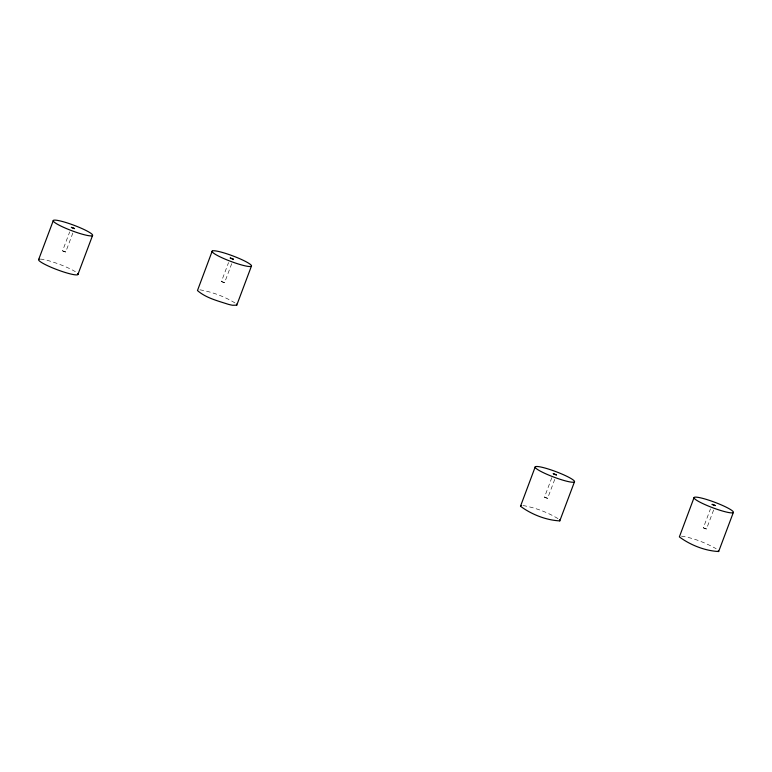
<?xml version="1.0" encoding="UTF-8"?>
<svg xmlns="http://www.w3.org/2000/svg" width="772" height="772" viewBox="0 0 772 772"><rect width="100%" height="100%" fill="white"/><g stroke="black" fill="none" stroke-linecap="round" stroke-linejoin="round"><path stroke-width="0.58" stroke-dasharray="3.86 2.9" d="M72.838 233.038L65.726 251.971L64.23 251.682L62.571 250.842L69.692 231.899M231.706 263.677L224.594 282.61L223.089 282.32L221.439 281.481L228.56 262.538M554.75 479.383L547.628 498.316L544.993 497.544L544.482 497.187L552.019 477.135M713.617 510.022L706.496 528.955L705 528.666L703.35 527.826L710.462 508.893M62.571 250.842L65.726 251.971M221.439 281.481L224.594 282.61M544.482 497.187L547.628 498.316M703.35 527.826L706.496 528.955M199.919 289.809C212.435 292.019 224.749 296.612 235.576 303.3M522.953 505.515C535.478 507.735 547.792 512.318 558.619 519.006M681.415 536.125C693.623 537.997 705.396 542.745 716.165 548.718M40.308 259.112A21.027 2.924 20.6 0 1 57.321 263.522A21.027 2.924 20.6 0 1 75.395 271.734"/><path stroke-width="1.16" d="M212.213 251.112L197.468 290.552C205.931 297.963 217.675 300.839 228.222 304.284A15.778 2.2 20.6 0 0 232.7 305.258L236.753 305.181L251.402 266.195A21.027 2.924 20.6 0 0 223.851 252.869A21.027 2.924 20.6 0 0 220.165 256.893A21.027 2.924 20.6 0 0 251.402 266.195M236.753 305.181L236.444 304.091M535.247 466.819L520.502 506.258C531.493 514.442 546.132 520.193 559.787 520.888L574.445 481.902A21.027 2.924 20.6 0 0 546.894 468.585A21.027 2.924 20.6 0 0 543.208 472.599A21.027 2.924 20.6 0 0 574.445 481.902M559.787 520.888L559.488 519.797M694.115 497.457L679.37 536.897C690.361 545.08 704.99 550.832 718.655 551.526L733.313 512.54A21.027 2.924 20.6 0 0 705.753 499.223A21.027 2.924 20.6 0 0 702.076 503.238A21.027 2.924 20.6 0 0 733.313 512.54M718.655 551.526L718.356 550.436M38.687 259.46L53.345 220.474M77.885 274.543L92.534 235.556A21.027 2.924 20.6 0 0 64.983 222.23A21.027 2.924 20.6 0 0 61.297 226.254A21.027 2.924 20.6 0 0 92.534 235.556M520.598 505.805L521.168 505.535M77.586 273.452A21.027 2.924 20.6 0 1 57.707 269.91A21.027 2.924 20.6 0 1 39.266 259.189M71.4 227.393L74.517 228.58L71.4 227.393M230.268 258.031L233.385 259.218L230.268 258.031M553.302 473.738L556.419 474.925L553.302 473.738M712.17 504.377L715.287 505.563L712.17 504.377"/></g></svg>
